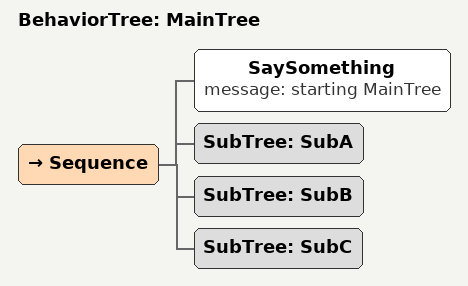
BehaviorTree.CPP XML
<root BTCPP_format="4">
    <include path="./subtree_A.xml" />
    <include path="./subtree_B.xml" />
    <include path="./subtrees/subtree_C.xml" />
    <BehaviorTree ID="MainTree">
        <Sequence>
            <SaySomething message="starting MainTree" />
            <SubTree ID="SubA"/>
            <SubTree ID="SubB"/>
            <SubTree ID="SubC"/>
        </Sequence>
    </BehaviorTree>
</root>
